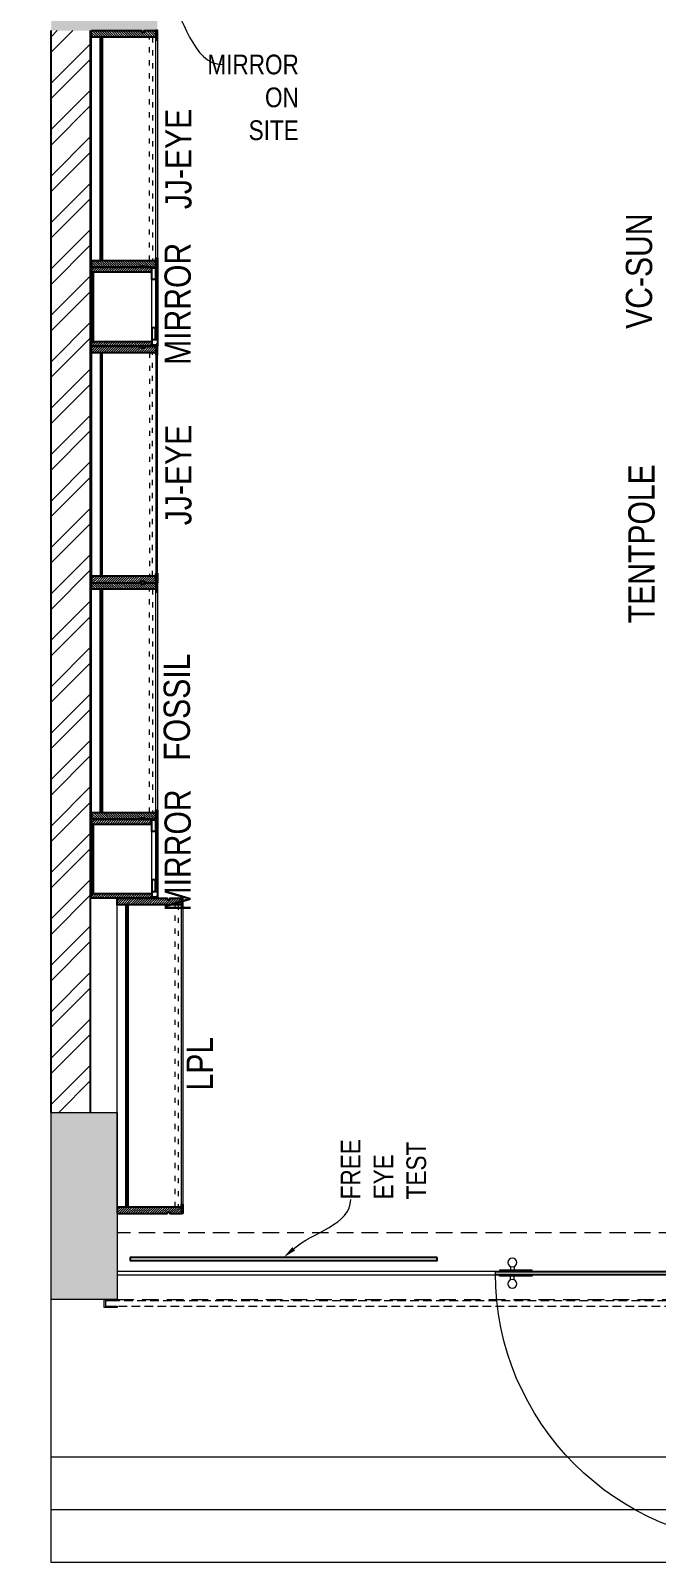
# Model space of a CAD drawing. Header units: feet. Extents: x 9413400 to 9419268, y -7061438 to -7048125.
# Drawn here: x 9413400 to 9415783, y -7061438 to -7055611 of the extents above; entities that cross this region are included whole.
import ezdxf
from ezdxf import colors
from ezdxf.entities.mleader import LeaderData, LeaderLine
from ezdxf.math import Vec2, Vec3

# ---------------------------------------------------------------- set-up
doc = ezdxf.new("R2010")
doc.units = ezdxf.units.FT
doc.header["$LTSCALE"] = 33
doc.header["$MEASUREMENT"] = 0
for name, pattern in [('ACAD_ISO03W100', [30, 12, -18]), ('HIDDEN', [9.525, 6.35, -3.175]), ('HIDDENX2', [0.75, 0.5, -0.25])]:
    doc.linetypes.add(name, pattern=pattern)
for name, color, linetype, lineweight in [('A-COL', 243, 'Continuous', 9), ('A-Glazing', 4, 'Continuous', 20), ('A-shutter', 8, 'Continuous', 18), ('A-STAIR', 6, 'Continuous', 5), ('beam', 90, 'Continuous', 9), ('column hatch', 5, 'Continuous', 0), ('Glazing', 141, 'Continuous', 15), ('LENS-DIM', 252, 'Continuous', 5), ('LENS-TEXT', 31, 'Continuous', 5), ('LENS_TEXT', 31, 'Continuous', 5), ('LK-FF&E WALL', 1, 'Continuous', 9), ('LN-ELEVATION-1', 81, 'Continuous', 25), ('LN-ELEVATION-2', 103, 'Continuous', 20), ('LN-ELEVATION-3', 125, 'Continuous', 18), ('LN-ELEVATION-4', 145, 'Continuous', 13), ('LN-HATCH', 251, 'Continuous', 0), ('PLANO-TXT', 252, 'Continuous', 5), ('rolling shutter', 1, 'Continuous', 5)]:
    doc.layers.add(name, color=color, linetype=linetype, lineweight=lineweight)
doc.layers.add('A-WALL', color=1, linetype='Continuous')
doc.styles.add('LK TXT', font='Gill Sans MT Condensed Regular.ttf', dxfattribs={"height": 100})
doc.styles.get("Standard").update_dxf_attribs({"font": 'Gill Sans MT Condensed Regular.ttf'})
pattern_1 = [(45, (4208834.247, 1706614.74), (-4.4901280605, 4.4901280605), [])]
pattern_2 = [(45, (4209134.247, 1706614.74), (-4.4901280605, 4.4901280605), [])]

# ---------------------------------------------------------------- blocks, each defined once
blk = doc.blocks.new('JJ SH 1200')
at = {"layer": 'LN-HATCH', "ltscale": 0.5}
h = blk.add_hatch(dxfattribs=at)
h.set_pattern_fill('ANSI31', color=256, scale=2)
h.set_pattern_definition([(45, (4097187.331, 1708800.267), (-4.4901280605, 4.4901280605), [])])
h.paths.add_polyline_path([(792.1, 220), (792.1, 30), (786.1, 30), (786.1, 20), (792.1, 20), (792.1, -24), (767.1, -24), (767.1, 220)])
h.paths.add_polyline_path([(-382.9, 180), (767.1, 180), (767.1, 186), (-382.9, 186)])
h.paths.add_polyline_path([(757.1, -24), (757.1, -30), (792.1, -30), (792.1, -24)])
h.paths.add_polyline_path([(-407.9, 220), (-407.9, 30), (-401.9, 30), (-401.9, 20), (-407.9, 20), (-407.9, -24), (-382.9, -24), (-382.9, 220)])
h.paths.add_polyline_path([(-372.9, -24), (-372.9, -30), (-407.9, -30), (-407.9, -24)])
at = {"layer": 'LN-ELEVATION-1', "ltscale": 0.5}
for points in [[(-407.9, 220), (-407.9, 30), (-401.9, 30), (-401.9, 20), (-407.9, 20), (-407.9, -24), (-382.9, -24), (-382.9, 220)], [(-382.9, 180), (767.1, 180), (767.1, 186), (-382.9, 186)], [(792.1, 220), (792.1, 30), (786.1, 30), (786.1, 20), (792.1, 20), (792.1, -24), (767.1, -24), (767.1, 220)], [(-372.9, -24), (-372.9, -30), (-407.9, -30), (-407.9, -24)], [(757.1, -24), (757.1, -30), (792.1, -30), (792.1, -24)]]:
    blk.add_lwpolyline(points, close=True, dxfattribs=at)
at = {"layer": 'LN-ELEVATION-3', "ltscale": 0.5}
for p, q in [((767.1, 220), (-382.9, 220)), ((757.1, -24), (-372.9, -24)), ((-372.9, -30), (757.1, -30))]:
    blk.add_line(p, q, dxfattribs=at)
at = {"layer": 'LN-ELEVATION-4', "linetype": 'ACAD_ISO03W100', "ltscale": 0.05}
blk.add_lwpolyline([(767.1, 0), (-382.9, 0), (-382.9, -12), (767.1, -12)], close=True, dxfattribs=at)
blk = doc.blocks.new('*U38')
at = {"layer": 'A-shutter', "color": 5, "ltscale": 10}
for points in [[(41038450.5, -1561539.2), (41038450.5, -1561544.2), (41038405.5, -1561544.2), (41038405.5, -1561564.2), (41038450.5, -1561564.2), (41038450.5, -1561569.2), (41038400.5, -1561569.2), (41038400.5, -1561539.2)], [(41040939.9, -1561539.2), (41040939.9, -1561544.2), (41040984.9, -1561544.2), (41040984.9, -1561564.2), (41040939.9, -1561564.2), (41040939.9, -1561569.2), (41040989.9, -1561569.2), (41040989.9, -1561539.2)]]:
    blk.add_lwpolyline(points, close=True, dxfattribs=at)
at = {"layer": 'A-shutter', "color": 5, "linetype": 'HIDDENX2', "ltscale": 2, "true_color": 0x0505ff}
blk.add_lwpolyline([(41038405.5, -1561544.2), (41038405.5, -1561564.2), (41040984.9, -1561564.2), (41040984.9, -1561544.2)], close=True, dxfattribs=at)
blk = doc.blocks.new('A$C65ba2408')
at = {"layer": 'column hatch'}
h = blk.add_hatch(color=8, dxfattribs=at)
h.dxf.hatch_style = 1
h.paths.add_polyline_path([(3477.1, -3129.2), (2892.8, -3129.2), (2892.8, -3840.5), (3477.1, -3840.5)])
h.paths.add_polyline_path([(3477.1, 1316.2), (2892.8, 1316.2), (2892.8, 528.7), (3477.1, 528.7)])
h.paths.add_polyline_path([(3477.1, 4440.6), (2994.4, 4440.6), (2994.4, 3856.4), (3477.1, 3856.4)])
h.paths.add_polyline_path([(3477.1, 6826), (2664.3, 6818.7), (2664.2, 6523.6), (3477.1, 6523.6)])
h.paths.add_polyline_path([(-1908.2, 1290.8), (-2312.2, 1290.8), (-2312.2, 985.9), (-1908.2, 985.9)])
h.paths.add_polyline_path([(-2060.6, -3129.2), (-2312.2, -3129.2), (-2312.2, -3840.5), (-2060.6, -3840.5)])
at = {"layer": 'LN-HATCH'}
h = blk.add_hatch(dxfattribs=at)
h.set_pattern_fill('ANSI32', color=256, scale=333, angle=180)
h.set_pattern_definition([(225, (-11792219.16, 5498508.67), (88.2999593, -88.2999593), []), (225, (-11792278.02, 5498508.67), (88.2999593, -88.2999593), [])])
h.paths.add_polyline_path([(-2162.2, 985.9), (-2312.2, 985.9), (-2312.2, -3129.2), (-2162.2, -3129.2)])
h.paths.add_polyline_path([(1914.3, 6661.8), (1914.3, 6811.8), (682.1, 6800.6), (-2390.6, 6800.6), (-2312.3, 1290.8), (-2162.2, 1290.8), (-2238.4, 6650.6), (428.8, 6650.6), (682.8, 6650.6)])
at = {"layer": 'A-COL'}
for p, q in [((-2312.2, -3129.2), (-2060.6, -3129.2)), ((-2312.2, -3840.5), (-2312.2, -3129.2)), ((-2060.6, -3129.2), (-2060.6, -3840.5)), ((-2060.6, -3840.5), (-2312.2, -3840.5)), ((-2060.6, -3840.5), (-2162.2, -3840.5))]:
    blk.add_line(p, q, dxfattribs=at)
at = {"layer": 'A-Glazing', "elevation": 51149.5}
blk.add_lwpolyline([(428.8, -3734.5), (-2060.6, -3734.5), (-2060.6, -3746.5), (428.8, -3746.5)], close=True, dxfattribs=at)
at = {"layer": 'A-STAIR'}
for p, q in [((-2312.2, -4840.5), (-2312.2, -3840.5)), ((3477.1, -4440.5), (-2312.2, -4440.5)), ((3477.1, -4640.5), (-2312.2, -4640.5)), ((3477.1, -4840.5), (-2312.2, -4840.5))]:
    blk.add_line(p, q, dxfattribs=at)
at = {"layer": 'A-WALL'}
for p, q in [((-2312.2, -3129.2), (-2312.2, 985.9)), ((-2162.2, -3129.2), (-2162.2, 985.9))]:
    blk.add_line(p, q, dxfattribs=at)
at = {"layer": 'beam', "linetype": 'HIDDEN', "ltscale": 0.3}
blk.add_lwpolyline([(2892.8, -3586.5), (-2060.6, -3586.5), (-2060.6, -3840.5), (2892.8, -3840.5)], close=True, dxfattribs=at)
at = {"layer": 'rolling shutter'}
blk.add_blockref('*U38', (-41040511.1, 1557698.7, 51149.5), dxfattribs=at)
blk = doc.blocks.new('MIRROR')
at = {"layer": 'LN-HATCH', "ltscale": 0.5}
h = blk.add_hatch(dxfattribs=at)
h.set_pattern_fill('ANSI31', color=256, scale=2)
h.set_pattern_definition([(45, (4060433.7416, 1708720.787), (-4.4901280605, 4.4901280605), [])])
h.paths.add_polyline_path([(212.9, 101.3), (230.9, 101.3), (230.9, -127.7), (212.9, -127.7)])
h.paths.add_polyline_path([(230.9, 95.3), (494.9, 95.3), (494.9, 101.3), (230.9, 101.3)])
h.paths.add_polyline_path([(512.9, 101.3), (494.9, 101.3), (494.9, -127.7), (512.9, -127.7)])
at = {"layer": 'Defpoints'}
blk.add_lwpolyline([(512.9, 101.3), (212.9, 101.3), (212.9, -148.7), (512.9, -148.7)], close=True, dxfattribs=at)
at = {"layer": 'LN-ELEVATION-1'}
for points in [[(212.9, 101.3), (230.9, 101.3), (230.9, -127.7), (212.9, -127.7)], [(230.9, 95.3), (494.9, 95.3), (494.9, 101.3), (230.9, 101.3)], [(512.9, 101.3), (494.9, 101.3), (494.9, -127.7), (512.9, -127.7)], [(259.9, -141.7), (259.9, -127.7), (214.9, -127.7), (214.9, -148.7), (223.9, -148.7), (223.9, -147.2), (216.4, -147.2), (216.4, -141.7)], [(442.9, -141.7), (442.9, -127.7), (487.9, -127.7), (487.9, -148.7), (478.9, -148.7), (478.9, -147.2), (486.4, -147.2), (486.4, -141.7)], [(504.9, -148.7), (504.9, -147.2), (509.4, -147.2), (509.4, -129.2), (487.9, -129.2), (487.9, -127.7), (510.9, -127.7), (510.9, -148.7)]]:
    blk.add_lwpolyline(points, close=True, dxfattribs=at)
at = {"layer": 'LN-ELEVATION-2', "color": 4, "lineweight": 0}
blk.add_lwpolyline([(216.4, -141.7), (486.4, -141.7), (486.4, -147.2), (216.4, -147.2)], close=True, dxfattribs=at)
at = {"layer": 'LN-ELEVATION-2'}
blk.add_lwpolyline([(259.9, -141.7), (442.9, -141.7), (442.9, -127.7), (259.9, -127.7)], close=True, dxfattribs=at)
at = {"layer": 'LN-ELEVATION-4', "ltscale": 0.5}
blk.add_line((478.9, -148.7), (223.9, -148.7), dxfattribs=at)
blk = doc.blocks.new('JJ SH 900')
at = {"layer": 'LN-HATCH', "ltscale": 0.5}
h = blk.add_hatch(dxfattribs=at)
h.set_pattern_fill('ANSI31', color=256, scale=50)
h.paths.add_polyline_path([(-911.8, 0), (-911.8, -190), (-905.8, -190), (-905.8, -200), (-911.8, -200), (-911.8, -244), (-886.8, -244), (-886.8, 0)])
h = blk.add_hatch(dxfattribs=at)
h.set_pattern_fill('ANSI31', color=256, scale=2)
h.set_pattern_definition(pattern_1)
h.paths.add_polyline_path([(-11.8, 0), (-11.8, -190), (-17.8, -190), (-17.8, -200), (-11.8, -200), (-11.8, -244), (-36.8, -244), (-36.8, 0)])
h = blk.add_hatch(dxfattribs=at)
h.set_pattern_fill('ANSI31', color=256, scale=2)
h.set_pattern_definition(pattern_2)
h.paths.add_polyline_path([(-36.8, -40), (-886.8, -40), (-886.8, -34), (-36.8, -34)])
h = blk.add_hatch(dxfattribs=at)
h.set_pattern_fill('ANSI31', color=256, scale=2)
h.set_pattern_definition(pattern_2)
h.paths.add_polyline_path([(-876.8, -244), (-876.8, -250), (-911.8, -250), (-911.8, -244)])
h = blk.add_hatch(dxfattribs=at)
h.set_pattern_fill('ANSI31', color=256, scale=2)
h.set_pattern_definition(pattern_1)
h.paths.add_polyline_path([(-46.8, -244), (-46.8, -250), (-11.8, -250), (-11.8, -244)])
at = {"layer": 'LN-ELEVATION-1', "ltscale": 0.5}
for points in [[(-911.8, 0), (-911.8, -190), (-905.8, -190), (-905.8, -200), (-911.8, -200), (-911.8, -244), (-886.8, -244), (-886.8, 0)], [(-11.8, 0), (-11.8, -190), (-17.8, -190), (-17.8, -200), (-11.8, -200), (-11.8, -244), (-36.8, -244), (-36.8, 0)], [(-36.8, -40), (-886.8, -40), (-886.8, -34), (-36.8, -34)], [(-876.8, -244), (-876.8, -250), (-911.8, -250), (-911.8, -244)], [(-46.8, -244), (-46.8, -250), (-11.8, -250), (-11.8, -244)]]:
    blk.add_lwpolyline(points, close=True, dxfattribs=at)
at = {"layer": 'LN-ELEVATION-3', "ltscale": 0.5}
for p, q in [((-886.8, 0), (-36.8, 0)), ((-876.8, -244), (-46.8, -244)), ((-46.8, -250), (-876.8, -250))]:
    blk.add_line(p, q, dxfattribs=at)
at = {"layer": 'LN-ELEVATION-4', "linetype": 'ACAD_ISO03W100', "ltscale": 0.05}
blk.add_lwpolyline([(-886.8, -220), (-36.8, -220), (-36.8, -232), (-886.8, -232)], close=True, dxfattribs=at)
blk = doc.blocks.new('Entrance Door')
at = {"layer": 'Glazing', "ltscale": 111}
blk.add_hatch(color=256, dxfattribs=at).paths.add_polyline_path([(18, -34.8), (18, -1235), (30, -1235), (30, -34.8)])
at = {"layer": 'Glazing'}
for p, q in [((30, -54.2), (18, -66.2)), ((1117.8, -31.3), (1117.8, -54.3)), ((1117.8, -89.2), (1117.8, -66.3)), ((1132.8, -31.3), (1132.8, -54.3)), ((1132.8, -89.2), (1132.8, -66.3))]:
    blk.add_line(p, q, dxfattribs=at)
at = {"layer": 'Glazing', "ltscale": 44}
for p, q in [((-4.9, -1156.3), (18, -1156.3)), ((-4.9, -1171.3), (18, -1171.3)), ((52.9, -1156.3), (30, -1156.3)), ((52.9, -1171.3), (30, -1171.3))]:
    blk.add_line(p, q, dxfattribs=at)
at = {"layer": 'Glazing'}
for points in [[(320, -120.5), (0, -120.5), (0, 0), (320, 0)], [(0, -54.2), (142.5, -54.2), (142.5, -46.8), (0, -46.8)], [(0, -66.2), (142.5, -66.2), (142.5, -73.7), (0, -73.7)], [(1180.8, -54.3), (1038.3, -54.3), (1038.3, -46.8), (1180.8, -46.8)], [(1180.8, -66.3), (1038.3, -66.3), (1038.3, -73.8), (1180.8, -73.8)]]:
    blk.add_lwpolyline(points, close=True, dxfattribs=at)
at = {"layer": 'Glazing', "ltscale": 222}
blk.add_lwpolyline([(-1.5, -66.2), (1198.8, -66.2), (1198.8, -54.2), (-1.5, -54.2)], close=True, dxfattribs=at)
at = {"layer": 'Glazing', "ltscale": 111}
blk.add_lwpolyline([(18, -34.8), (18, -1235), (30, -1235), (30, -34.8)], close=True, dxfattribs=at)
at = {"layer": 'Glazing', "ltscale": 44}
for points in [[(18, -1092.5), (18, -1235), (10.5, -1235), (10.5, -1092.5)], [(30, -1092.5), (30, -1235), (37.5, -1235), (37.5, -1092.5)]]:
    blk.add_lwpolyline(points, close=True, dxfattribs=at)
at = {"layer": 'Glazing'}
for centre, radius in [((1125.3, -13.9), 19), ((24, -58.7), 19.8), ((1125.3, -106.6), 19)]:
    blk.add_circle(centre, radius, dxfattribs=at)
at = {"layer": 'Glazing', "ltscale": 44}
for centre in [(-22.4, -1163.8), (70.4, -1163.8)]:
    blk.add_circle(centre, 19, dxfattribs=at)
at = {"layer": 'Glazing', "ltscale": 222}
blk.add_arc((24, -60.2), 1174.8, 270, 359.99955, dxfattribs=at)

msp = doc.modelspace()

# ---------------------------------------------------------------- linework, layer by layer
msp.add_lwpolyline([(9414948, -7060277.5), (9413780, -7060277.5), (9413780, -7060289.5), (9414948, -7060289.5)], close=True)

# ---------------------------------------------------------------- block references
at = {"layer": 'A-Glazing', "xscale": -0.8748404702499005, "yscale": 0.8748404702499005, "zscale": 0.8748404702499005, "rotation": 359.9999889093191}
msp.add_blockref('Entrance Door', (9416218.6, -7060284.9, 51149.5), dxfattribs=at)
at = {"layer": 'LENS-DIM', "color": 2}
msp.add_blockref('A$C65ba2408', (9415791.1, -7056597.1), dxfattribs=at)
at = {"layer": 'LK-FF&E WALL', "rotation": 90.00000000000003}
for p in [(9413632.9, -7055599.4), (9413632.9, -7057699.4)]:
    msp.add_blockref('JJ SH 900', p, dxfattribs=at)
at = {"layer": 'LK-FF&E WALL', "xscale": -1, "rotation": 90}
for name, p in [('MIRROR', (9413734.2, -7056298.2)), ('JJ SH 900', (9413632.9, -7057723)), ('MIRROR', (9413734.2, -7058398.2)), ('JJ SH 1200', (9413950.5, -7059319.1))]:
    msp.add_blockref(name, p, dxfattribs=at)

# ---------------------------------------------------------------- texts
at = {"layer": 'LENS_TEXT', "linetype": 'Continuous', "ltscale": 3, "char_height": 100, "width": 324.474, "attachment_point": 5, "rotation": 90, "style": 'LK TXT'}
for insert in [(9413960.9, -7056650.5, 0), (9413960.9, -7058729.6, 0)]:
    msp.add_mtext('{\\C7;MIRROR}', dxfattribs=dict(at, insert=insert))
at = {"layer": 'PLANO-TXT', "linetype": 'Continuous', "ltscale": 3, "char_height": 100, "width": 271.785, "attachment_point": 5, "rotation": 90, "style": 'LK TXT'}
for s, insert in [('JJ-EYE', (9413963.6, -7056099.3, 0)), ('VC-SUN', (9415717.1, -7056526.1, 0)), ('JJ-EYE', (9413963.6, -7057301.5, 0)), ('TENTPOLE', (9415726.4, -7057563, 0)), ('FOSSIL', (9413957.5, -7058184.6, 0)), ('LPL', (9414044.3, -7059540.7, 0))]:
    msp.add_mtext(s, dxfattribs=dict(at, insert=insert))

# ---------------------------------------------------------------- leaders
at = {"layer": 'LENS-TEXT', "color": 0, "linetype": 'Continuous', "ltscale": 3}
ml = msp.add_multileader_mtext('Standard', dxfattribs=at)
ml.set_content('\\pxqr,t3;{\\C0;MIRROR ON SITE}', color=1)
ml.set_leader_properties(color=256, linetype='ByLayer', lineweight=-1)
ml.build(insert=Vec2(0, 0))
ml.multileader.update_dxf_attribs({"leader_type": 2, "dogleg_length": 0.36, "arrow_head_size": 50})
ctx = ml.context
ctx.base_point, ctx.char_height, ctx.arrow_head_size, ctx.landing_gap_size, ctx.plane_origin, ctx.plane_x_axis, ctx.plane_y_axis = Vec3(9414131.9, -7055740.2, 47488.1), 75, 50, 0.09, Vec3(9420437.8, -7057147, 47488.1), Vec3(0.999999, -0.001097), Vec3(0.001097, 0.999999)
notes = []
notes.append((ctx, [(1, (1, 1, 0), (9414131.6, -7055740.2, 47488.1), (0.999999, -0.001097), 0.36, [(1, [(9413882.9, -7055421.6, 47488.1)], 0, [])])]))
ctx.mtext.insert, ctx.mtext.text_direction, ctx.mtext.rotation, ctx.mtext.width, ctx.mtext.flow_direction = Vec3(9414132.1, -7055702.2, 47488.1), Vec3(0.999999, -0.001097), 6.282088, 289.544, 5
at = {"layer": 'LENS_TEXT', "color": 1, "linetype": 'Continuous', "ltscale": 3, "true_color": 0xf50000}
ml = msp.add_multileader_mtext('Standard', dxfattribs=at)
ml.set_content('{\\C256;FREE EYE TEST}', color=1)
ml.set_leader_properties(color=256, linetype='ByLayer', lineweight=-1)
ml.build(insert=Vec2(0, 0))
ml.multileader.update_dxf_attribs({"leader_type": 2, "dogleg_length": 0.36, "arrow_head_size": 50})
ctx = ml.context
ctx.base_point, ctx.char_height, ctx.arrow_head_size, ctx.landing_gap_size, ctx.plane_origin, ctx.plane_x_axis, ctx.plane_y_axis = Vec3(9414619, -7060057), 75, 50, 0.09, Vec3(9412703.8, -7061385.1), Vec3(0, 1), Vec3(-1, 0)
notes.append((ctx, [(0, (1, 1, 0), (9414619, -7060057.4), (0, 1), 0.36, [(1, [(9414364, -7060277.5)], 0, [])])]))
ctx.mtext.insert, ctx.mtext.text_direction, ctx.mtext.rotation, ctx.mtext.width, ctx.mtext.flow_direction = Vec3(9414581, -7060056.9), Vec3(0, 1), 1.570796, 354.238, 5
for ctx, leaders in notes:
    for number, flags, end, landing, length, lines in leaders:
        leader = LeaderData()
        leader.index, (leader.has_last_leader_line, leader.has_dogleg_vector, leader.attachment_direction) = number, flags
        leader.last_leader_point, leader.dogleg_vector, leader.dogleg_length = Vec3(end), Vec3(landing), length
        for number, points, colour, breaks in lines:
            line = LeaderLine()
            line.index, line.vertices, line.color, line.breaks = number, Vec3.list(points), colors.encode_raw_color(colour), breaks
            leader.lines.append(line)
        ctx.leaders.append(leader)

doc.saveas('drawing.dxf')
